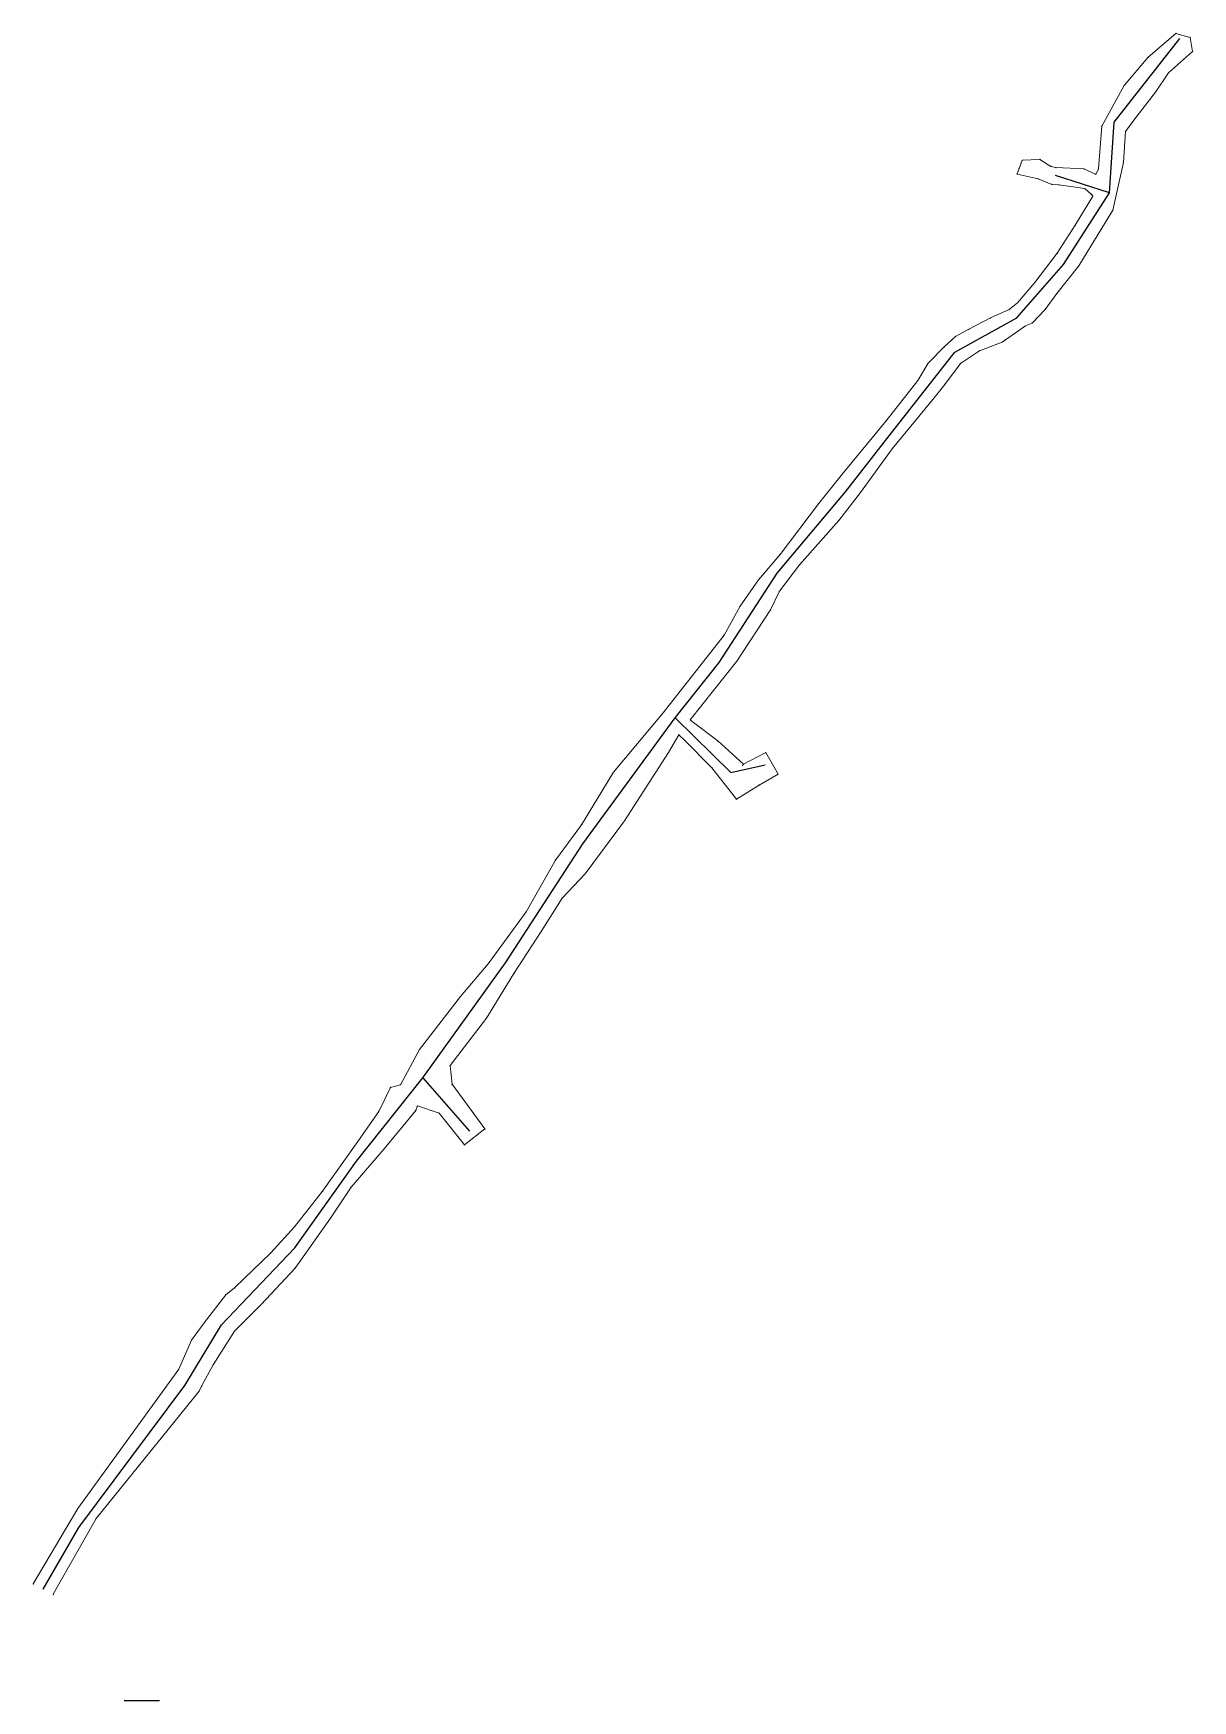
# Model space of a CAD drawing. Header units: millimetres. Extents: x 241468 to 241906, y 4251008 to 4251745.
# Drawn here: x 241468 to 241631.5, y 4251509.7 to 4251744.7 of the extents above.
import ezdxf

# ---------------------------------------------------------------- set-up
doc = ezdxf.new("R2010")
doc.units = ezdxf.units.MM
doc.layers.add('ATOCAGi3NOLUGALERI', color=4, linetype='Continuous', lineweight=0)
doc.layers.add('INIT_COORD', color=5, linetype='Continuous', lineweight=0)
doc.layers.add('GEOFENCE', color=3, linetype='Continuous')

msp = doc.modelspace()

# ---------------------------------------------------------------- linework, layer by layer
at = {"layer": 'ATOCAGi3NOLUGALERI', "lineweight": 0}
for p, q in [((241629.11, 4251744.71, 1757.5), (241625.21, 4251741.33, 1756.97)), ((241629.11, 4251744.71, 1757.5), (241631.12, 4251744.14, 1757.5)), ((241631.12, 4251744.14, 1757.5), (241631.48, 4251742.14, 1757.22)), ((241621.8, 4251737.34, 1756.9), (241625.21, 4251741.33, 1756.97)), ((241628.05, 4251739.12, 1757.08), (241631.48, 4251742.14, 1757.22)), ((241626.26, 4251736.44, 1757.18), (241628.05, 4251739.12, 1757.08)), ((241618.66, 4251731.64, 1756.98), (241621.8, 4251737.34, 1756.9)), ((241623.19, 4251732.48, 1757.05), (241626.26, 4251736.44, 1757.18)), ((241618.18, 4251725.59, 1756.78), (241618.66, 4251731.64, 1756.98)), ((241622.03, 4251730.85, 1756.93), (241623.19, 4251732.48, 1757.05)), ((241621.71, 4251726.49, 1756.94), (241622.03, 4251730.85, 1756.93)), ((241609.94, 4251726.94, 1761.03), (241607.44, 4251726.81, 1761.4)), ((241609.94, 4251726.94, 1761.03), (241611.49, 4251725.96, 1759.9)), ((241607, 4251725.66, 1761.4), (241606.73, 4251724.86, 1761.4)), ((241606.73, 4251724.86, 1761.4), (241609.69, 4251724.21, 1760.2)), ((241607.44, 4251726.81, 1761.4), (241607, 4251725.66, 1761.4)), ((241612.19, 4251725.78, 1757.31), (241611.49, 4251725.96, 1759.9)), ((241616.16, 4251725.59, 1756.7), (241612.19, 4251725.78, 1757.31)), ((241617.82, 4251724.83, 1756.57), (241616.16, 4251725.59, 1756.7)), ((241618.18, 4251725.59, 1756.78), (241617.82, 4251724.83, 1756.57)), ((241620.23, 4251719.79, 1756.9), (241621.71, 4251726.49, 1756.94)), ((241611.62, 4251723.42, 1760.1), (241609.69, 4251724.21, 1760.2)), ((241612.62, 4251723.35, 1757.02), (241611.62, 4251723.42, 1760.1)), ((241616.28, 4251722.83, 1756.7), (241612.62, 4251723.35, 1757.02)), ((241617.23, 4251722, 1756.52), (241616.28, 4251722.83, 1756.7)), ((241614.92, 4251717.65, 1756.86), (241617.4, 4251721.77, 1756.78)), ((241620.23, 4251719.79, 1756.9), (241615.42, 4251711.93, 1756.66)), ((241617.4, 4251721.77, 1756.78), (241617.23, 4251722, 1756.52)), ((241612.39, 4251713.71, 1756.7), (241614.92, 4251717.65, 1756.86)), ((241609.22, 4251709.59, 1756.36), (241612.39, 4251713.71, 1756.7)), ((241612.33, 4251708.02, 1756.36), (241615.42, 4251711.93, 1756.66)), ((241606.8, 4251706.74, 1756.36), (241609.22, 4251709.59, 1756.36)), ((241602.99, 4251704.6, 1756.75), (241605.61, 4251705.78, 1756.59)), ((241605.61, 4251705.78, 1756.59), (241606.8, 4251706.74, 1756.36)), ((241610.69, 4251705.77, 1756.36), (241608.84, 4251703.86, 1756.72)), ((241612.33, 4251708.02, 1756.36), (241610.69, 4251705.77, 1756.36)), ((241599.94, 4251702.99, 1756.45), (241602.99, 4251704.6, 1756.75)), ((241607.9, 4251703.47, 1756.65), (241604.63, 4251701.19, 1756.6)), ((241608.84, 4251703.86, 1756.72), (241607.9, 4251703.47, 1756.65)), ((241596.44, 4251700.51, 1756.45), (241598.05, 4251701.99, 1756.45)), ((241598.05, 4251701.99, 1756.45), (241599.94, 4251702.99, 1756.45)), ((241604.63, 4251701.19, 1756.6), (241601.41, 4251699.98, 1756.45)), ((241594.19, 4251698.23, 1756.45), (241596.44, 4251700.51, 1756.45)), ((241601.41, 4251699.98, 1756.45), (241598.72, 4251698.18, 1756.45)), ((241592.74, 4251695.78, 1756.2), (241594.19, 4251698.23, 1756.45)), ((241598.72, 4251698.18, 1756.45), (241596.53, 4251695.22, 1756.45)), ((241588.25, 4251690.08, 1756.2), (241592.74, 4251695.78, 1756.2)), ((241596.53, 4251695.22, 1756.45), (241595.04, 4251693.35, 1756.2)), ((241595.04, 4251693.35, 1756.2), (241589.11, 4251686.15, 1756.28)), ((241582.09, 4251682.62, 1756.18), (241588.25, 4251690.08, 1756.2)), ((241589.11, 4251686.15, 1756.28), (241584.66, 4251679.99, 1756.13)), ((241578.7, 4251678.4, 1756.18), (241582.09, 4251682.62, 1756.18)), ((241584.66, 4251679.99, 1756.13), (241581.57, 4251676.05, 1756.15)), ((241573.31, 4251671.27, 1756.18), (241578.7, 4251678.4, 1756.18)), ((241581.57, 4251676.05, 1756.15), (241576.06, 4251669.78, 1756.16)), ((241570.27, 4251667.7, 1756.13), (241573.31, 4251671.27, 1756.18)), ((241576.06, 4251669.78, 1756.16), (241573.22, 4251666.06, 1755.92)), ((241567.66, 4251663.96, 1756.11), (241570.27, 4251667.7, 1756.13)), ((241573.22, 4251666.06, 1755.92), (241571.96, 4251663.45, 1756.1)), ((241565.4, 4251659.88, 1755.89), (241567.66, 4251663.96, 1756.11)), ((241571.96, 4251663.45, 1756.1), (241567.19, 4251656.21, 1755.83)), ((241556.81, 4251648.91, 1755.44), (241565.4, 4251659.88, 1755.89)), ((241560.63, 4251647.96, 1755.59), (241567.19, 4251656.21, 1755.83)), ((241549.83, 4251640.59, 1755.14), (241556.81, 4251648.91, 1755.44)), ((241560.9, 4251647.72, 1755.51), (241560.63, 4251647.96, 1755.59)), ((241564.52, 4251644.98, 1755.51), (241560.9, 4251647.72, 1755.51)), ((241559.01, 4251645.84, 1755.54), (241557.56, 4251643.33, 1755.59)), ((241559.87, 4251645.05, 1755.49), (241559.01, 4251645.84, 1755.54)), ((241559.87, 4251645.05, 1755.49), (241563.7, 4251641.2, 1755.71)), ((241568.13, 4251641.69, 1755.51), (241564.52, 4251644.98, 1755.51)), ((241551.37, 4251633.71, 1755.01), (241557.56, 4251643.33, 1755.59)), ((241571.27, 4251643.33, 1755.51), (241568.13, 4251641.69, 1755.51)), ((241573.02, 4251640.31, 1755.51), (241571.27, 4251643.33, 1755.51)), ((241545.3, 4251633.16, 1755.12), (241549.83, 4251640.59, 1755.14)), ((241563.7, 4251641.2, 1755.71), (241567.14, 4251636.76, 1755.51)), ((241570.33, 4251638.75, 1755.51), (241573.02, 4251640.31, 1755.51)), ((241567.14, 4251636.76, 1755.51), (241570.33, 4251638.75, 1755.51)), ((241541.62, 4251628.18, 1754.94), (241545.3, 4251633.16, 1755.12)), ((241545.81, 4251626.23, 1754.94), (241551.37, 4251633.71, 1755.01)), ((241537.49, 4251620.87, 1754.92), (241541.62, 4251628.18, 1754.94)), ((241542.57, 4251622.81, 1754.71), (241545.81, 4251626.23, 1754.94)), ((241539.61, 4251618.09, 1754.74), (241542.57, 4251622.81, 1754.71)), ((241537.49, 4251620.87, 1754.92), (241532.14, 4251613.57, 1754.95)), ((241535.76, 4251612.17, 1754.76), (241539.61, 4251618.09, 1754.74)), ((241532.14, 4251613.57, 1754.95), (241528.23, 4251608.94, 1754.9)), ((241531.9, 4251605.88, 1754.9), (241535.76, 4251612.17, 1754.76)), ((241522.44, 4251601.46, 1755.2), (241528.23, 4251608.94, 1754.9)), ((241531.9, 4251605.88, 1754.9), (241526.77, 4251599.21, 1755.1)), ((241519.76, 4251596.5, 1755.12), (241522.44, 4251601.46, 1755.2)), ((241526.77, 4251599.21, 1755.1), (241527.04, 4251596.58, 1754.9)), ((241516.7, 4251592.74, 1755), (241518.36, 4251596.14, 1754.95)), ((241518.36, 4251596.14, 1754.95), (241519.76, 4251596.5, 1755.12)), ((241527.04, 4251596.58, 1754.9), (241531.67, 4251590.28, 1754.9)), ((241521.94, 4251592.89, 1754.89), (241517.49, 4251587.48, 1755)), ((241522.17, 4251593.53, 1755), (241521.94, 4251592.89, 1754.89)), ((241522.17, 4251593.53, 1755), (241525.21, 4251592.51, 1754.81)), ((241513.51, 4251588.17, 1755.15), (241516.7, 4251592.74, 1755)), ((241525.21, 4251592.51, 1754.81), (241528.78, 4251588.04, 1755)), ((241531.67, 4251590.28, 1754.9), (241528.78, 4251588.04, 1755)), ((241508.79, 4251581.49, 1755.05), (241513.51, 4251588.17, 1755.15)), ((241517.49, 4251587.48, 1755), (241512.8, 4251582.09, 1755.21)), ((241504.81, 4251576.46, 1755.14), (241508.79, 4251581.49, 1755.05)), ((241512.8, 4251582.09, 1755.21), (241509.89, 4251577.7, 1755.17)), ((241501.5, 4251572.82, 1754.96), (241504.81, 4251576.46, 1755.14)), ((241504.91, 4251570.66, 1755.02), (241509.89, 4251577.7, 1755.17)), ((241496.39, 4251567.88, 1755.11), (241501.5, 4251572.82, 1754.96)), ((241500.15, 4251565.54, 1754.5), (241504.91, 4251570.66, 1755.02)), ((241495.13, 4251566.9, 1754.5), (241496.39, 4251567.88, 1755.11)), ((241492.08, 4251562.94, 1754.5), (241495.13, 4251566.9, 1754.5)), ((241500.15, 4251565.54, 1754.5), (241496.38, 4251561.79, 1754.5)), ((241490.31, 4251560.53, 1754.5), (241492.08, 4251562.94, 1754.5)), ((241488.51, 4251556.4, 1754.75), (241490.31, 4251560.53, 1754.5)), ((241496.38, 4251561.79, 1754.5), (241493.36, 4251557.01, 1754.5)), ((241474.29, 4251536.79, 1754.67), (241488.51, 4251556.4, 1754.75)), ((241493.36, 4251557.01, 1754.5), (241491.72, 4251554.02, 1754.5)), ((241491.38, 4251553.31, 1754.6), (241476.86, 4251535.37, 1754.67)), ((241491.72, 4251554.02, 1754.5), (241491.38, 4251553.31, 1754.6)), ((241468, 4251526.16, 1754.65), (241474.29, 4251536.79, 1754.67)), ((241476.86, 4251535.37, 1754.67), (241470.81, 4251524.7, 1754.67))]:
    msp.add_line(p, q, dxfattribs=at)
for p in [(241629.11, 4251744.71, 1757.5), (241631.12, 4251744.14, 1757.5), (241625.21, 4251741.33, 1756.97), (241631.48, 4251742.14, 1757.22), (241628.05, 4251739.12, 1757.08), (241621.8, 4251737.34, 1756.9), (241626.26, 4251736.44, 1757.18), (241618.66, 4251731.64, 1756.98), (241623.19, 4251732.48, 1757.05), (241622.03, 4251730.85, 1756.93), (241609.94, 4251726.94, 1761.03), (241606.73, 4251724.86, 1761.4), (241607, 4251725.66, 1761.4), (241607.44, 4251726.81, 1761.4), (241611.49, 4251725.96, 1759.9), (241612.19, 4251725.78, 1757.31), (241616.16, 4251725.59, 1756.7), (241617.82, 4251724.83, 1756.57), (241618.18, 4251725.59, 1756.78), (241621.71, 4251726.49, 1756.94), (241609.69, 4251724.21, 1760.2), (241611.62, 4251723.42, 1760.1), (241612.62, 4251723.35, 1757.02), (241616.28, 4251722.83, 1756.7), (241617.23, 4251722, 1756.52), (241617.4, 4251721.77, 1756.78), (241620.23, 4251719.79, 1756.9), (241614.92, 4251717.65, 1756.86), (241612.39, 4251713.71, 1756.7), (241615.42, 4251711.93, 1756.66), (241609.22, 4251709.59, 1756.36), (241605.61, 4251705.78, 1756.59), (241606.8, 4251706.74, 1756.36), (241610.69, 4251705.77, 1756.36), (241612.33, 4251708.02, 1756.36), (241602.99, 4251704.6, 1756.75), (241607.9, 4251703.47, 1756.65), (241608.84, 4251703.86, 1756.72), (241598.05, 4251701.99, 1756.45), (241599.94, 4251702.99, 1756.45), (241604.63, 4251701.19, 1756.6), (241596.44, 4251700.51, 1756.45), (241601.41, 4251699.98, 1756.45), (241594.19, 4251698.23, 1756.45), (241598.72, 4251698.18, 1756.45), (241592.74, 4251695.78, 1756.2), (241596.53, 4251695.22, 1756.45), (241595.04, 4251693.35, 1756.2), (241588.25, 4251690.08, 1756.2), (241589.11, 4251686.15, 1756.28), (241582.09, 4251682.62, 1756.18), (241584.66, 4251679.99, 1756.13), (241578.7, 4251678.4, 1756.18), (241581.57, 4251676.05, 1756.15), (241573.31, 4251671.27, 1756.18), (241576.06, 4251669.78, 1756.16), (241570.27, 4251667.7, 1756.13), (241573.22, 4251666.06, 1755.92), (241567.66, 4251663.96, 1756.11), (241571.96, 4251663.45, 1756.1), (241565.4, 4251659.88, 1755.89), (241567.19, 4251656.21, 1755.83), (241556.81, 4251648.91, 1755.44), (241560.9, 4251647.72, 1755.51), (241559.01, 4251645.84, 1755.54), (241559.87, 4251645.05, 1755.49), (241564.52, 4251644.98, 1755.51), (241557.56, 4251643.33, 1755.59), (241571.27, 4251643.33, 1755.51), (241549.83, 4251640.59, 1755.14), (241563.7, 4251641.2, 1755.71), (241568.01, 4251641.54, 1755.51), (241568.13, 4251641.69, 1755.51), (241573.02, 4251640.31, 1755.51), (241570.33, 4251638.75, 1755.51), (241567.14, 4251636.76, 1755.51), (241545.3, 4251633.16, 1755.12), (241551.37, 4251633.71, 1755.01), (241541.62, 4251628.18, 1754.94), (241545.81, 4251626.23, 1754.94), (241542.57, 4251622.81, 1754.71), (241537.49, 4251620.87, 1754.92), (241539.61, 4251618.09, 1754.74), (241532.14, 4251613.57, 1754.95), (241535.76, 4251612.17, 1754.76), (241528.23, 4251608.94, 1754.9), (241531.9, 4251605.88, 1754.9), (241522.44, 4251601.46, 1755.2), (241526.77, 4251599.21, 1755.1), (241518.36, 4251596.14, 1754.95), (241519.76, 4251596.5, 1755.12), (241527.04, 4251596.58, 1754.9), (241521.94, 4251592.89, 1754.89), (241522.17, 4251593.53, 1755), (241516.7, 4251592.74, 1755), (241525.21, 4251592.51, 1754.81), (241531.67, 4251590.28, 1754.9), (241513.51, 4251588.17, 1755.15), (241517.49, 4251587.48, 1755), (241528.78, 4251588.04, 1755), (241508.79, 4251581.49, 1755.05), (241512.8, 4251582.09, 1755.21), (241504.81, 4251576.46, 1755.14), (241509.89, 4251577.7, 1755.17), (241501.5, 4251572.82, 1754.96), (241504.91, 4251570.66, 1755.02), (241496.39, 4251567.88, 1755.11), (241495.13, 4251566.9, 1754.5), (241500.15, 4251565.54, 1754.5), (241492.08, 4251562.94, 1754.5), (241490.31, 4251560.53, 1754.5), (241496.38, 4251561.79, 1754.5), (241488.51, 4251556.4, 1754.75), (241493.36, 4251557.01, 1754.5), (241491.38, 4251553.31, 1754.6), (241491.72, 4251554.02, 1754.5), (241474.29, 4251536.79, 1754.67), (241476.86, 4251535.37, 1754.67), (241468, 4251526.16, 1754.65), (241470.81, 4251524.7, 1754.67)]:
    msp.add_point(p, dxfattribs=at)
at = {"layer": 'GEOFENCE'}
for p, q in [((241620.41, 4251732.21, 1756.97), (241629.68, 4251744, 1757.15)), ((241619.74, 4251722.23, 1756.87), (241620.41, 4251732.21, 1756.97)), ((241619.74, 4251722.23, 1756.87), (241612.13, 4251724.65, 1757.18)), ((241613.29, 4251712.12, 1756.67), (241619.74, 4251722.23, 1756.87)), ((241606.7, 4251704.6, 1756.62), (241613.29, 4251712.12, 1756.67)), ((241597.93, 4251699.79, 1756.46), (241606.7, 4251704.6, 1756.62)), ((241588.68, 4251687.99, 1756.21), (241597.93, 4251699.79, 1756.46)), ((241582.55, 4251680.09, 1756.2), (241588.68, 4251687.99, 1756.21)), ((241572.88, 4251668.62, 1756.06), (241582.55, 4251680.09, 1756.2)), ((241564.71, 4251656.04, 1755.8), (241572.88, 4251668.62, 1756.06)), ((241558.5, 4251648.21, 1755.6), (241564.71, 4251656.04, 1755.8)), ((241545.49, 4251630.49, 1754.82), (241558.5, 4251648.21, 1755.6)), ((241558.5, 4251648.21, 1755.6), (241566.34, 4251640.5, 1755.52)), ((241566.34, 4251640.5, 1755.52), (241571.22, 4251641.61, 1755.51)), ((241534.6, 4251613.71, 1754.82), (241545.49, 4251630.49, 1754.82)), ((241522.92, 4251597.48, 1755.03), (241534.6, 4251613.71, 1754.82)), ((241513.59, 4251585.73, 1755.16), (241522.92, 4251597.48, 1755.03)), ((241522.92, 4251597.48, 1755.03), (241529.52, 4251589.96, 1754.95)), ((241504.88, 4251573.52, 1755.08), (241513.59, 4251585.73, 1755.16)), ((241494.53, 4251562.68, 1754.5), (241504.88, 4251573.52, 1755.08)), ((241489.39, 4251554.1, 1754.67), (241494.53, 4251562.68, 1754.5)), ((241474.42, 4251534.08, 1754.67), (241489.39, 4251554.1, 1754.67)), ((241469.41, 4251525.43, 1754.66), (241474.42, 4251534.08, 1754.67)), ((241480.81, 4251509.7, 1754.67), (241485.81, 4251509.7, 1754.67))]:
    msp.add_line(p, q, dxfattribs=at)
at = {"layer": 'INIT_COORD'}
msp.add_point((241469.41, 4251525.43, 1754.66), dxfattribs=at)

doc.saveas('drawing.dxf')
